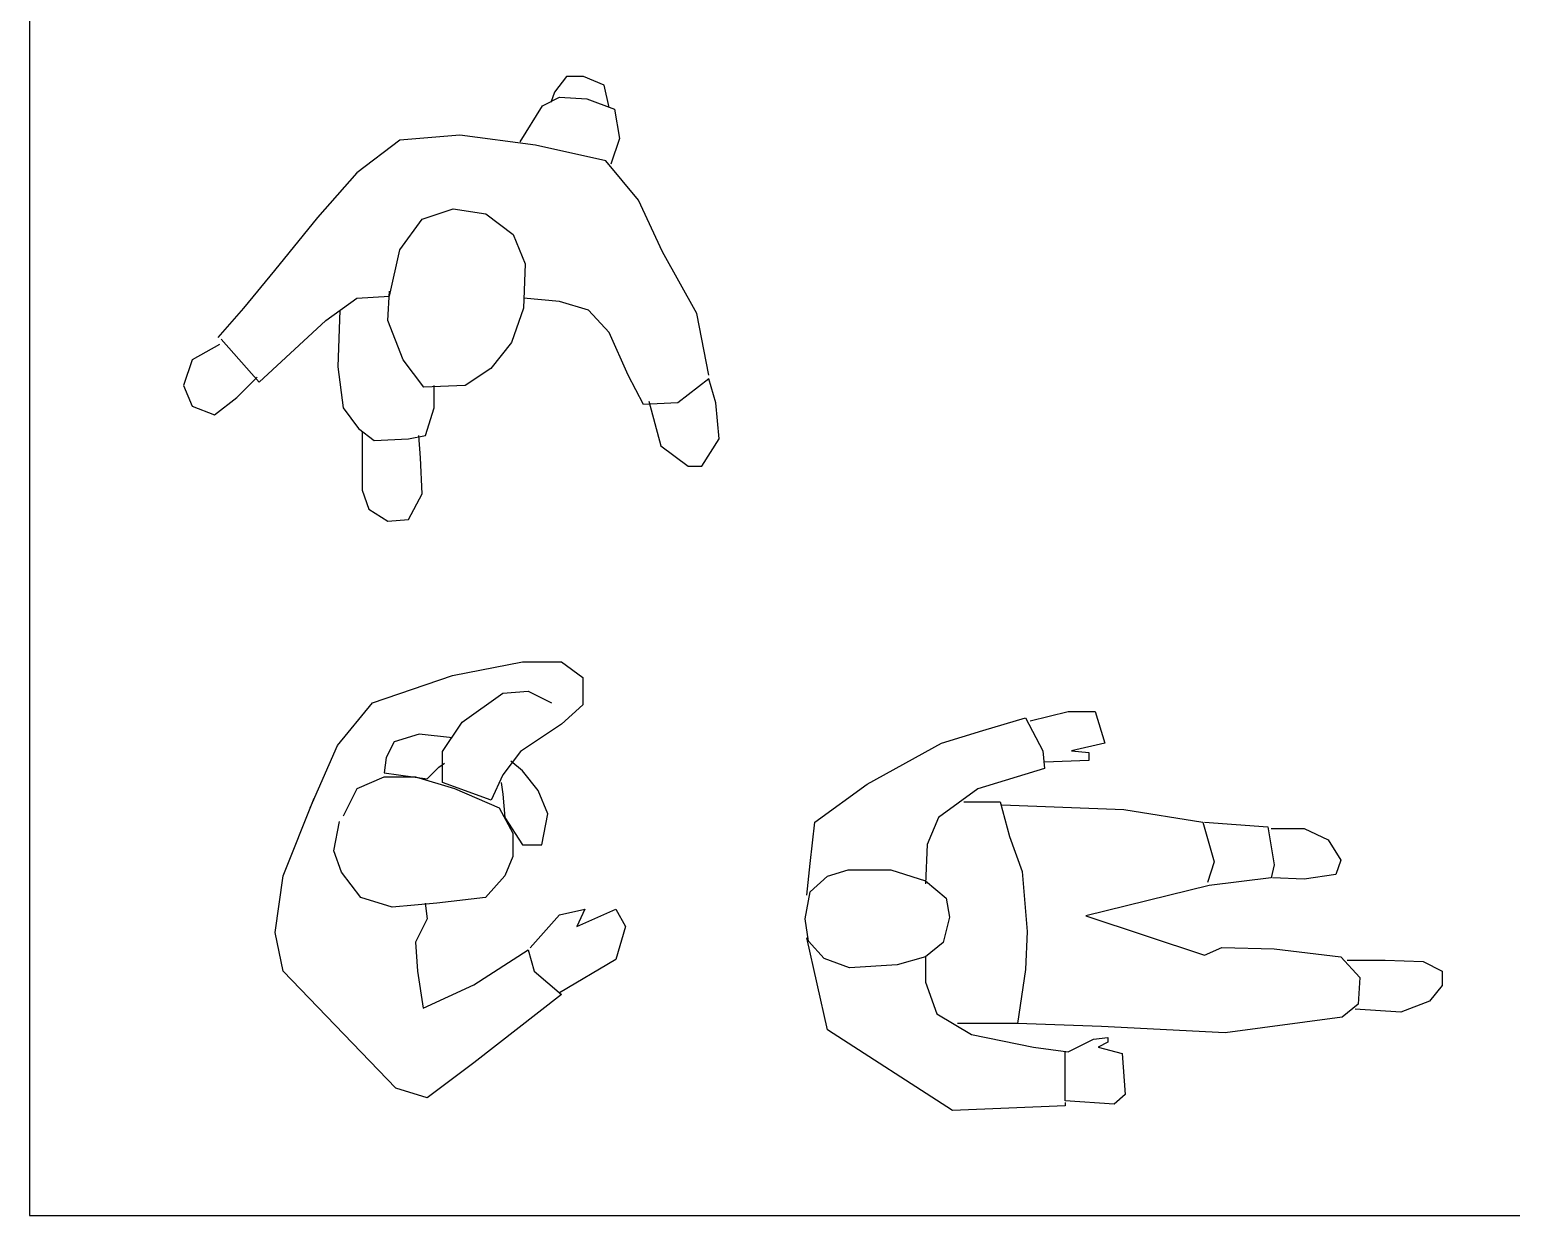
# Model space of a CAD drawing. Extents: x -3257 to 6743, y 13293 to 23293.
# Drawn here: x -3257 to -915, y 13293 to 15168 of the extents above; entities that cross this region are included whole.
import ezdxf

# ---------------------------------------------------------------- set-up
doc = ezdxf.new("R2010")
doc.units = 0
doc.header["$LTSCALE"] = 1270
doc.header["$MEASUREMENT"] = 0
doc.layers.get('0').update_dxf_attribs({"linetype": 'CONTINUOUS'})

msp = doc.modelspace()

# ---------------------------------------------------------------- linework, layer by layer
at = {"linetype": 'Continuous'}
for p, q in [((-2408.5, 15093.7), (-2427.5, 15069.3)), ((-2381.4, 15093.7), (-2408.5, 15093.7)), ((-2348.8, 15080.1), (-2381.4, 15093.7)), ((-2427.5, 15069.3), (-2433, 15053)), ((-2340.7, 15044.9), (-2348.8, 15080.1)), ((-2481.8, 14990.6), (-2446.5, 15047.6)), ((-2446.5, 15047.6), (-2419.4, 15061.1)), ((-2419.4, 15061.1), (-2376, 15058.4)), ((-2376, 15058.4), (-2332.5, 15042.1)), ((-2332.5, 15042.1), (-2324.4, 14996)), ((-2671.8, 14993.3), (-2739.7, 14941.7)), ((-2576.8, 15001.4), (-2671.8, 14993.3)), ((-2457.4, 14985.1), (-2576.8, 15001.4)), ((-2324.4, 14996), (-2338, 14955.3)), ((-2346.1, 14960.7), (-2457.4, 14985.1)), ((-2294.5, 14898.3), (-2346.1, 14960.7)), ((-2739.7, 14941.7), (-2802.1, 14871.1)), ((-2636.6, 14868.4), (-2587.7, 14884.7)), ((-2587.7, 14884.7), (-2536.1, 14876.6)), ((-2536.1, 14876.6), (-2492.7, 14844)), ((-2256.5, 14816.8), (-2294.5, 14898.3)), ((-2802.1, 14871.1), (-2870, 14787)), ((-2671.8, 14819.6), (-2636.6, 14868.4)), ((-2492.7, 14844), (-2473.7, 14797.8)), ((-2688.1, 14746.3), (-2671.8, 14819.6)), ((-2202.2, 14719.1), (-2256.5, 14816.8)), ((-2870, 14787), (-2918.9, 14727.3)), ((-2473.7, 14797.8), (-2476.4, 14727.3)), ((-2788.6, 14708.3), (-2739.7, 14743.5)), ((-2739.7, 14743.5), (-2688.1, 14746.3)), ((-2690.8, 14708.3), (-2688.1, 14754.4)), ((-2419.4, 14738.1), (-2476.4, 14743.5)), ((-2373.3, 14724.6), (-2419.4, 14738.1)), ((-2918.9, 14727.3), (-2959.6, 14681.1)), ((-2766.9, 14724.6), (-2769.6, 14635)), ((-2476.4, 14727.3), (-2495.4, 14673)), ((-2340.7, 14689.3), (-2373.3, 14724.6)), ((-2183.2, 14621.4), (-2202.2, 14719.1)), ((-2894.4, 14610.5), (-2788.6, 14708.3)), ((-2666.4, 14645.8), (-2690.8, 14708.3)), ((-2310.8, 14621.4), (-2340.7, 14689.3)), ((-2956.9, 14670.3), (-3000.3, 14645.8)), ((-2954.1, 14678.4), (-2894.4, 14610.5)), ((-2495.4, 14673), (-2528, 14632.3)), ((-3000.3, 14645.8), (-3013.9, 14605.1)), ((-2633.8, 14602.4), (-2666.4, 14645.8)), ((-2929.7, 14586.1), (-2897.1, 14618.7)), ((-2769.6, 14635), (-2761.4, 14569.8)), ((-2528, 14632.3), (-2568.7, 14605.1)), ((-2286.4, 14575.3), (-2310.8, 14621.4)), ((-3013.9, 14605.1), (-3000.3, 14572.5)), ((-2568.7, 14605.1), (-2633.8, 14602.4)), ((-2617.6, 14569.8), (-2617.6, 14605.1)), ((-2183.2, 14616), (-2232.1, 14578)), ((-2172.4, 14578), (-2183.2, 14616)), ((-3000.3, 14572.5), (-2965, 14559)), ((-2965, 14559), (-2929.7, 14586.1)), ((-2232.1, 14578), (-2286.4, 14575.3)), ((-2278.2, 14580.7), (-2259.2, 14510.1)), ((-2167, 14521), (-2172.4, 14578)), ((-2761.4, 14569.8), (-2737, 14537.3)), ((-2631.1, 14526.4), (-2617.6, 14569.8)), ((-2737, 14537.3), (-2712.6, 14518.3)), ((-2731.6, 14531.8), (-2731.6, 14439.5)), ((-2658.3, 14521), (-2631.1, 14526.4)), ((-2639.3, 14491.1), (-2642, 14526.4)), ((-2712.6, 14518.3), (-2658.3, 14521)), ((-2259.2, 14510.1), (-2215.8, 14477.5)), ((-2194.1, 14477.5), (-2167, 14521)), ((-2636.6, 14434.1), (-2639.3, 14491.1)), ((-2215.8, 14477.5), (-2194.1, 14477.5)), ((-2731.6, 14439.5), (-2720.7, 14409.7)), ((-2658.3, 14393.4), (-2636.6, 14434.1)), ((-2720.7, 14409.7), (-2690.8, 14390.7)), ((-2690.8, 14390.7), (-2658.3, 14393.4)), ((-2588.7, 14146.4), (-2478, 14168)), ((-2478, 14168), (-2416.4, 14168)), ((-2416.4, 14168), (-2382.6, 14143.4)), ((-2714.8, 14103.4), (-2588.7, 14146.4)), ((-2382.6, 14143.4), (-2382.6, 14100.3)), ((-2770.2, 14035.7), (-2714.8, 14103.4)), ((-2573.3, 14072.6), (-2508.7, 14118.7)), ((-2508.7, 14118.7), (-2468.7, 14121.8)), ((-2468.7, 14121.8), (-2431.8, 14103.4)), ((-2382.6, 14100.3), (-2416.4, 14069.5)), ((-1750.3, 14059.8), (-1682.7, 14079.9)), ((-1682.7, 14079.9), (-1655.1, 14027.3)), ((-1675.2, 14074.9), (-1615.1, 14089.9)), ((-1615.1, 14089.9), (-1572.5, 14089.9)), ((-1572.5, 14089.9), (-1557.4, 14039.8)), ((-2604.1, 14026.5), (-2573.3, 14072.6)), ((-2416.4, 14069.5), (-2481, 14026.5)), ((-1815.4, 14039.8), (-1750.3, 14059.8)), ((-2813.3, 13937.2), (-2770.2, 14035.7)), ((-2681, 14041.8), (-2693.3, 14017.2)), ((-2641, 14054.1), (-2681, 14041.8)), ((-2588.7, 14048), (-2641, 14054.1)), ((-1933.1, 13974.7), (-1815.4, 14039.8)), ((-1557.4, 14039.8), (-1610, 14027.3)), ((-2693.3, 14017.2), (-2696.4, 13992.6)), ((-2604.1, 13977.2), (-2604.1, 14026.5)), ((-2481, 14026.5), (-2508.7, 13989.5)), ((-2478, 13995.7), (-2496.4, 14011.1)), ((-1655.1, 14027.3), (-1652.6, 13999.7)), ((-1582.5, 14012.3), (-1652.6, 14009.8)), ((-1610, 14027.3), (-1582.5, 14024.8)), ((-1582.5, 14024.8), (-1582.5, 14012.3)), ((-2739.4, 13968), (-2696.4, 13986.5)), ((-2696.4, 13992.6), (-2628.7, 13983.4)), ((-2696.4, 13986.5), (-2647.2, 13986.5)), ((-2647.2, 13986.5), (-2585.6, 13968)), ((-2628.7, 13983.4), (-2610.2, 14001.8)), ((-2610.2, 14001.8), (-2601, 14008)), ((-2508.7, 13989.5), (-2527.2, 13949.5)), ((-2453.3, 13964.9), (-2478, 13995.7)), ((-1652.6, 13999.7), (-1757.8, 13967.2)), ((-2761, 13924.9), (-2739.4, 13968)), ((-2527.2, 13949.5), (-2604.1, 13977.2)), ((-2585.6, 13968), (-2514.9, 13937.2)), ((-2511.8, 13977.2), (-2508.7, 13958.8)), ((-2438, 13928), (-2453.3, 13964.9)), ((-2015.8, 13914.6), (-1933.1, 13974.7)), ((-1757.8, 13967.2), (-1820.4, 13922.1)), ((-2856.3, 13829.6), (-2807.1, 13952.6)), ((-2508.7, 13958.8), (-2505.6, 13921.9)), ((-1780.4, 13947.1), (-1722.7, 13947.1)), ((-1722.7, 13947.1), (-1707.7, 13892)), ((-1720.2, 13942.1), (-1527.4, 13934.6)), ((-2776.4, 13869.6), (-2767.1, 13915.7)), ((-2514.9, 13937.2), (-2493.3, 13897.2)), ((-2505.6, 13921.9), (-2478, 13878.8)), ((-2447.2, 13878.8), (-2438, 13928)), ((-1820.4, 13922.1), (-1838, 13879.5)), ((-1527.4, 13934.6), (-1402.2, 13914.6)), ((-2493.3, 13897.2), (-2493.3, 13860.3)), ((-2023.3, 13849.5), (-2015.8, 13914.6)), ((-1707.7, 13892), (-1687.7, 13836.9)), ((-1402.2, 13914.6), (-1384.6, 13852)), ((-1399.7, 13914.6), (-1299.5, 13907.1)), ((-1299.5, 13907.1), (-1289.5, 13847)), ((-1294.5, 13904.6), (-1241.9, 13904.6)), ((-1241.9, 13904.6), (-1204.3, 13887)), ((-2764.1, 13835.7), (-2776.4, 13869.6)), ((-2478, 13878.8), (-2447.2, 13878.8)), ((-1838, 13879.5), (-1840.5, 13816.9)), ((-1204.3, 13887), (-1184.3, 13854.5)), ((-2493.3, 13860.3), (-2505.6, 13829.6)), ((-2028.3, 13799.4), (-2023.3, 13849.5)), ((-1384.6, 13852), (-1394.7, 13819.4)), ((-1289.5, 13847), (-1294.5, 13826.9)), ((-1184.3, 13854.5), (-1191.8, 13831.9)), ((-2868.7, 13740.4), (-2856.3, 13829.6)), ((-2733.3, 13795.7), (-2764.1, 13835.7)), ((-2505.6, 13829.6), (-2536.4, 13795.7)), ((-2023.3, 13804.4), (-1995.7, 13829.4)), ((-1995.7, 13829.4), (-1963.2, 13839.4)), ((-1963.2, 13839.4), (-1895.6, 13839.4)), ((-1895.6, 13839.4), (-1840.5, 13821.9)), ((-1840.5, 13821.9), (-1807.9, 13794.4)), ((-1687.7, 13836.9), (-1680.2, 13741.8)), ((-1294.5, 13826.9), (-1392.1, 13814.4)), ((-1241.9, 13824.4), (-1292, 13826.9)), ((-1191.8, 13831.9), (-1241.9, 13824.4)), ((-2030.8, 13761.8), (-2023.3, 13804.4)), ((-1392.1, 13814.4), (-1587.5, 13766.8)), ((-2684.1, 13780.3), (-2733.3, 13795.7)), ((-2613.3, 13786.5), (-2684.1, 13780.3)), ((-2631.8, 13786.5), (-2628.7, 13761.9)), ((-2536.4, 13795.7), (-2613.3, 13786.5)), ((-2419.5, 13768), (-2379.5, 13777.3)), ((-2379.5, 13777.3), (-2391.8, 13749.6)), ((-2391.8, 13749.6), (-2330.3, 13777.3)), ((-2330.3, 13777.3), (-2314.9, 13749.6)), ((-1807.9, 13794.4), (-1802.9, 13764.3)), ((-2628.7, 13761.9), (-2647.2, 13725)), ((-2465.6, 13715.7), (-2419.5, 13768)), ((-2025.8, 13726.7), (-2030.8, 13761.8)), ((-1802.9, 13764.3), (-1812.9, 13724.2)), ((-1587.5, 13766.8), (-1399.7, 13704.2)), ((-2856.3, 13678.8), (-2868.7, 13740.4)), ((-2314.9, 13749.6), (-2330.3, 13697.3)), ((-1995.7, 13586.5), (-2028.3, 13731.8)), ((-1680.2, 13741.8), (-1682.7, 13681.7)), ((-2647.2, 13725), (-2644.1, 13678.8)), ((-2554.9, 13657.3), (-2468.7, 13712.7)), ((-2468.7, 13712.7), (-2459.5, 13678.8)), ((-2000.7, 13699.2), (-2025.8, 13726.7)), ((-1812.9, 13724.2), (-1840.5, 13701.7)), ((-1399.7, 13704.2), (-1372.1, 13716.7)), ((-1372.1, 13716.7), (-1289.5, 13714.2)), ((-1289.5, 13714.2), (-1184.3, 13701.7)), ((-2330.3, 13697.3), (-2419.5, 13645)), ((-1960.7, 13684.2), (-2000.7, 13699.2)), ((-1885.5, 13689.2), (-1960.7, 13684.2)), ((-1840.5, 13701.7), (-1885.5, 13689.2)), ((-1840.5, 13701.7), (-1840.5, 13661.6)), ((-1682.7, 13681.7), (-1695.2, 13596.5)), ((-1184.3, 13701.7), (-1154.2, 13669.1)), ((-1174.3, 13696.7), (-1114.1, 13696.7)), ((-1114.1, 13696.7), (-1054, 13694.2)), ((-1054, 13694.2), (-1024, 13679.2)), ((-2677.9, 13494.2), (-2856.3, 13678.8)), ((-2644.1, 13678.8), (-2634.8, 13620.4)), ((-2634.8, 13620.4), (-2554.9, 13657.3)), ((-2459.5, 13678.8), (-2416.4, 13641.9)), ((-1840.5, 13661.6), (-1822.9, 13611.5)), ((-1154.2, 13669.1), (-1156.7, 13626.6)), ((-1024, 13679.2), (-1024, 13656.6)), ((-2416.4, 13641.9), (-2554.9, 13534.2)), ((-1024, 13656.6), (-1044, 13631.6)), ((-1822.9, 13611.5), (-1767.8, 13579)), ((-1156.7, 13626.6), (-1181.8, 13606.5)), ((-1089.1, 13614), (-1161.7, 13619)), ((-1044, 13631.6), (-1089.1, 13614)), ((-1755.3, 13596.5), (-1790.4, 13596.5)), ((-1695.2, 13596.5), (-1755.3, 13596.5)), ((-1562.5, 13591.5), (-1695.2, 13596.5)), ((-1367.1, 13581.5), (-1562.5, 13591.5)), ((-1181.8, 13606.5), (-1367.1, 13581.5)), ((-1797.9, 13458.8), (-1995.7, 13586.5)), ((-1767.8, 13579), (-1670.2, 13558.9)), ((-1615.1, 13551.4), (-1575, 13571.5)), ((-1575, 13571.5), (-1552.4, 13574)), ((-1552.4, 13566.5), (-1567.5, 13558.9)), ((-1552.4, 13574), (-1552.4, 13566.5)), ((-1670.2, 13558.9), (-1615.1, 13551.4)), ((-1620.1, 13473.8), (-1620.1, 13551.4)), ((-1567.5, 13558.9), (-1529.9, 13548.9)), ((-1529.9, 13548.9), (-1524.9, 13483.8)), ((-2554.9, 13534.2), (-2628.7, 13478.9)), ((-2628.7, 13478.9), (-2677.9, 13494.2)), ((-1542.4, 13468.8), (-1620.1, 13473.8)), ((-1620.1, 13471.3), (-1620.1, 13466.3)), ((-1524.9, 13483.8), (-1542.4, 13468.8)), ((-1620.1, 13466.3), (-1797.9, 13458.8))]:
    msp.add_line(p, q, dxfattribs=at)
msp.add_lwpolyline([(6742.9, 23292.8), (-3257.1, 23292.8), (-3257.1, 13292.8), (6742.9, 13292.8)], close=True, dxfattribs=at)

doc.saveas('drawing.dxf')
